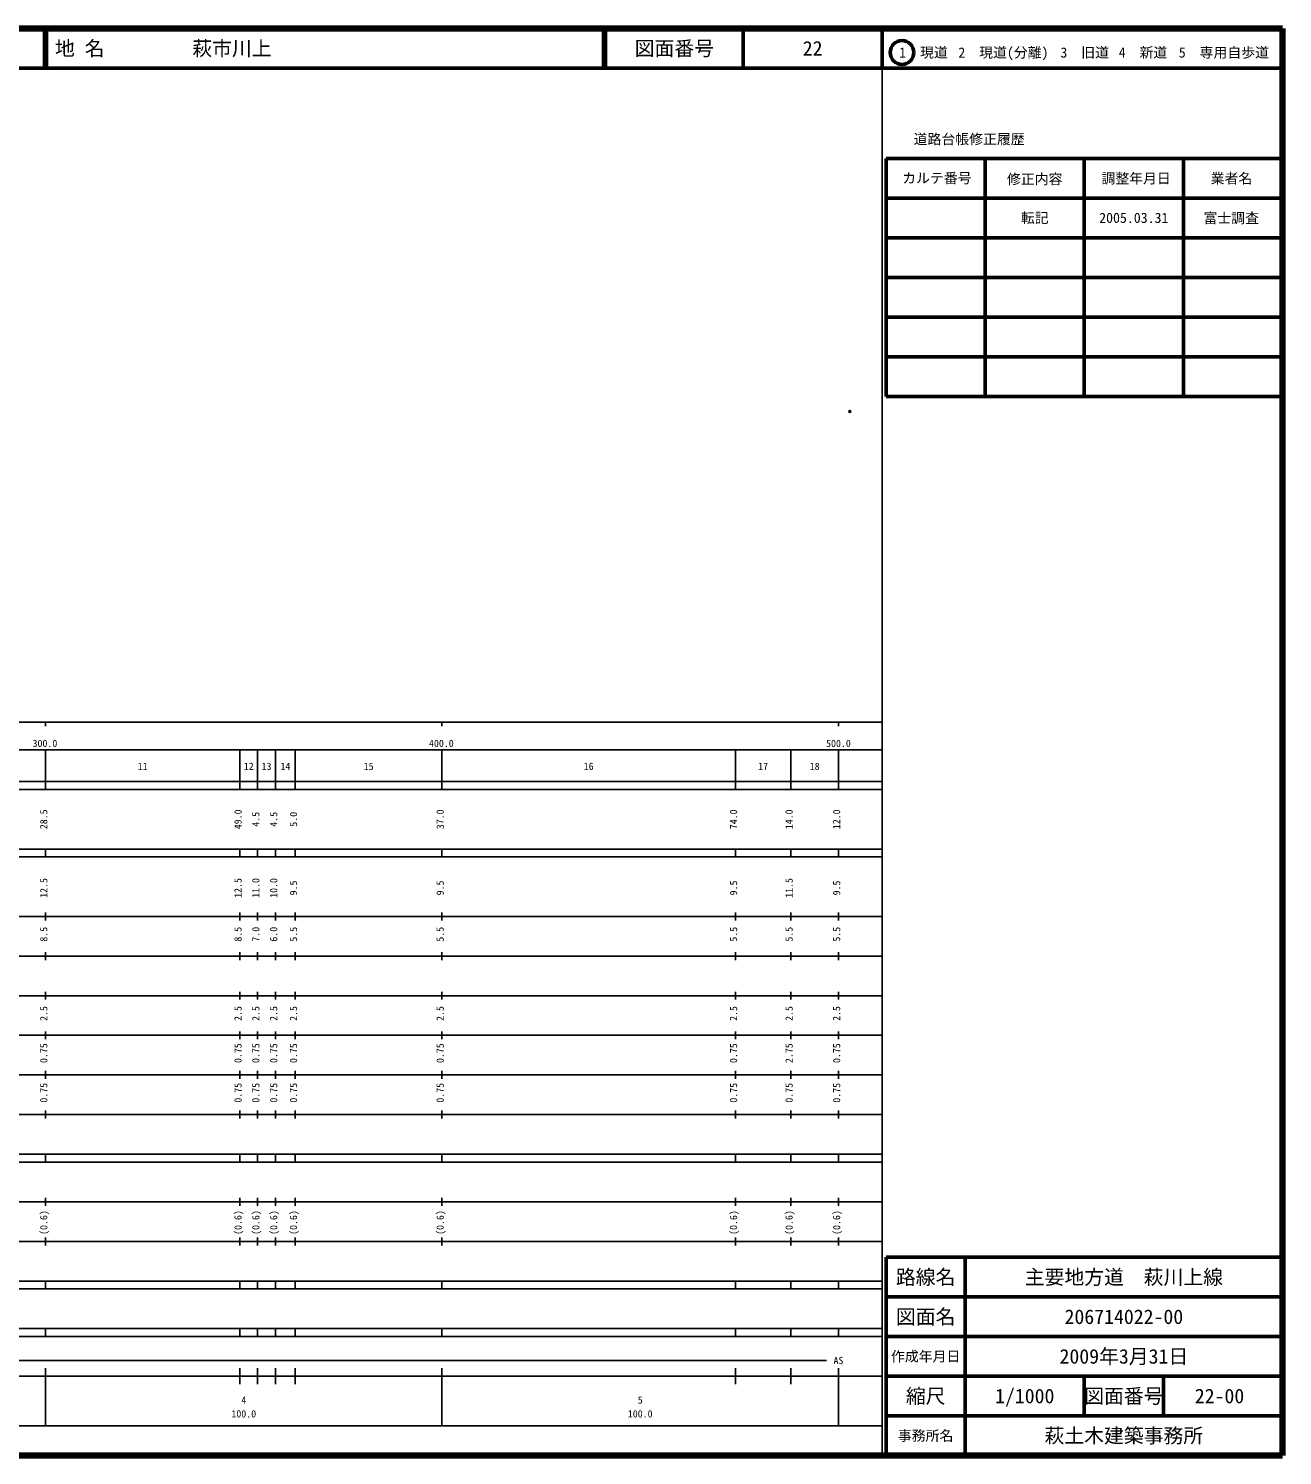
# Model space of a CAD drawing. Units: millimetres on the paper. Extents: x 40 to 680, y 20 to 380.
# Drawn here: x 363.7 to 680, y 20 to 380 of the extents above; entities that cross this region are included whole.
import ezdxf
from ezdxf.enums import TextEntityAlignment as Align

# ---------------------------------------------------------------- set-up
doc = ezdxf.new("R2010")
doc.units = ezdxf.units.MM
doc.header["$PDMODE"] = 32
doc.header["$PDSIZE"] = 0.5
doc.layers.add('M-OTRS', color=6, linetype='Continuous')
doc.layers.add('M-TTL-TXT', color=7, linetype='Continuous')
for name, color, linetype, lineweight in [('M-TTL', 2, 'Continuous', 140), ('M-TTL-BAND', 7, 'Continuous', 25), ('M-TTL-FRAM', 2, 'Continuous', 50), ('M-TTL-LINE', 7, 'Continuous', 50)]:
    doc.layers.add(name, color=color, linetype=linetype, lineweight=lineweight)
doc.styles.add('ＭＳ ゴシック', font='')
doc.styles.get('ＭＳ ゴシック').set_extended_font_data('MS Gothic')

msp = doc.modelspace()

# ---------------------------------------------------------------- linework, layer by layer
at = {"layer": 'M-OTRS'}
msp.add_point((570.901, 283.389), dxfattribs=at)
at = {"layer": 'M-TTL'}
for p, q in [((680, 380), (40, 380)), ((680, 20), (680, 380)), ((40, 20), (680, 20))]:
    msp.add_line(p, q, dxfattribs=at)
at = {"layer": 'M-TTL-BAND'}
for p, q in [((579, 20), (579, 370)), ((40, 205), (579, 205)), ((368, 205), (368, 204)), ((468, 205), (468, 204)), ((568, 205), (568, 204)), ((68, 198), (579, 198)), ((368, 188), (368, 198)), ((417, 188), (417, 198)), ((421.5, 188), (421.5, 198)), ((426, 188), (426, 198)), ((431, 188), (431, 198)), ((468, 188), (468, 198)), ((542, 188), (542, 198)), ((556, 188), (556, 198)), ((568, 188), (568, 198)), ((40, 190), (579, 190)), ((40, 188), (579, 188)), ((40, 173), (579, 173)), ((368, 171), (368, 173)), ((417, 171), (417, 173)), ((421.5, 171), (421.5, 173)), ((426, 171), (426, 173)), ((431, 171), (431, 173)), ((468, 171), (468, 173)), ((542, 171), (542, 173)), ((556, 171), (556, 173)), ((568, 171), (568, 173)), ((40, 171), (579, 171)), ((40, 156), (579, 156)), ((368, 155), (368, 157)), ((417, 155), (417, 157)), ((421.5, 155), (421.5, 157)), ((426, 155), (426, 157)), ((431, 155), (431, 157)), ((468, 155), (468, 157)), ((542, 155), (542, 157)), ((556, 155), (556, 157)), ((568, 155), (568, 157)), ((46, 146), (579, 146)), ((368, 145), (368, 147)), ((417, 145), (417, 147)), ((421.5, 145), (421.5, 147)), ((426, 145), (426, 147)), ((431, 145), (431, 147)), ((468, 145), (468, 147)), ((542, 145), (542, 147)), ((556, 145), (556, 147)), ((568, 145), (568, 147)), ((368, 135), (368, 137)), ((417, 135), (417, 137)), ((421.5, 135), (421.5, 137)), ((426, 135), (426, 137)), ((431, 135), (431, 137)), ((468, 135), (468, 137)), ((542, 135), (542, 137)), ((556, 135), (556, 137)), ((568, 135), (568, 137)), ((52, 136), (579, 136)), ((46, 126), (579, 126)), ((368, 125), (368, 127)), ((417, 125), (417, 127)), ((421.5, 125), (421.5, 127)), ((426, 125), (426, 127)), ((431, 125), (431, 127)), ((468, 125), (468, 127)), ((542, 125), (542, 127)), ((556, 125), (556, 127)), ((568, 125), (568, 127)), ((52, 116), (579, 116)), ((368, 115), (368, 117)), ((417, 115), (417, 117)), ((421.5, 115), (421.5, 117)), ((426, 115), (426, 117)), ((431, 115), (431, 117)), ((468, 115), (468, 117)), ((542, 115), (542, 117)), ((556, 115), (556, 117)), ((568, 115), (568, 117)), ((46, 106), (579, 106)), ((368, 105), (368, 107)), ((417, 105), (417, 107)), ((421.5, 105), (421.5, 107)), ((426, 105), (426, 107)), ((431, 105), (431, 107)), ((468, 105), (468, 107)), ((542, 105), (542, 107)), ((556, 105), (556, 107)), ((568, 105), (568, 107)), ((40, 96), (579, 96)), ((40, 94), (579, 94)), ((368, 94), (368, 96)), ((417, 94), (417, 96)), ((421.5, 94), (421.5, 96)), ((426, 94), (426, 96)), ((431, 94), (431, 96)), ((468, 94), (468, 96)), ((542, 94), (542, 96)), ((556, 94), (556, 96)), ((568, 94), (568, 96)), ((49, 84), (579, 84)), ((368, 83), (368, 85)), ((417, 83), (417, 85)), ((421.5, 83), (421.5, 85)), ((426, 83), (426, 85)), ((431, 83), (431, 85)), ((468, 83), (468, 85)), ((542, 83), (542, 85)), ((556, 83), (556, 85)), ((568, 83), (568, 85)), ((40, 74), (579, 74)), ((368, 73), (368, 75)), ((417, 73), (417, 75)), ((421.5, 73), (421.5, 75)), ((426, 73), (426, 75)), ((431, 73), (431, 75)), ((468, 73), (468, 75)), ((542, 73), (542, 75)), ((556, 73), (556, 75)), ((568, 73), (568, 75)), ((40, 64), (579, 64)), ((40, 62), (579, 62)), ((368, 62), (368, 64)), ((417, 62), (417, 64)), ((421.5, 62), (421.5, 64)), ((426, 62), (426, 64)), ((431, 62), (431, 64)), ((468, 62), (468, 64)), ((542, 62), (542, 64)), ((556, 62), (556, 64)), ((568, 62), (568, 64)), ((40, 52), (579, 52)), ((368, 50), (368, 52)), ((417, 50), (417, 52)), ((421.5, 50), (421.5, 52)), ((426, 50), (426, 52)), ((431, 50), (431, 52)), ((468, 50), (468, 52)), ((542, 50), (542, 52)), ((556, 50), (556, 52)), ((568, 50), (568, 52)), ((40, 50), (579, 50)), ((71, 44), (565, 44)), ((40, 40), (579, 40)), ((368, 27.5), (368, 42)), ((417, 38), (417, 42)), ((421.5, 38), (421.5, 42)), ((426, 38), (426, 42)), ((431, 38), (431, 42)), ((468, 27.5), (468, 42)), ((542, 38), (542, 42)), ((556, 38), (556, 42)), ((568, 27.5), (568, 42)), ((68, 27.5), (579, 27.5))]:
    msp.add_line(p, q, dxfattribs=at)
at = {"layer": 'M-TTL-FRAM'}
for p, q in [((580, 347.197), (580, 287.197)), ((580, 347.197), (680, 347.197)), ((580, 287.197), (680, 287.197)), ((680, 70), (580, 70)), ((580, 70), (580, 20))]:
    msp.add_line(p, q, dxfattribs=at)
at = {"layer": 'M-TTL-LINE'}
for p, q in [((367.75, 380), (367.75, 370)), ((368.25, 380), (368.25, 370)), ((508.747, 380), (508.747, 370)), ((509.247, 380), (509.247, 370)), ((543.997, 380), (543.997, 370)), ((579, 380), (579, 370)), ((40, 370), (680, 370)), ((605, 347.197), (605, 287.197)), ((630, 347.197), (630, 287.197)), ((655, 347.197), (655, 287.197)), ((580, 337.197), (680, 337.197)), ((580, 327.197), (680, 327.197)), ((580, 317.197), (680, 317.197)), ((580, 307.197), (680, 307.197)), ((580, 297.197), (680, 297.197)), ((600, 70), (600, 20)), ((680, 60), (580, 60)), ((680, 50), (580, 50)), ((680, 40), (580, 40)), ((630, 40), (630, 30)), ((650, 40), (650, 30)), ((680, 30), (580, 30))]:
    msp.add_line(p, q, dxfattribs=at)
msp.add_circle((584.031, 373.958), 3, dxfattribs=at)

# ---------------------------------------------------------------- texts
at = {"layer": 'M-TTL-BAND', "style": 'ＭＳ ゴシック'}
for s, p in [('300.0', (367.844, 198.195)), ('400.0', (467.844, 198.195)), ('500.0', (568, 198.195)), ('11', (392.5, 192.405)), ('12', (419.25, 192.405)), ('13', (423.75, 192.405)), ('14', (428.5, 192.405)), ('15', (449.5, 192.405)), ('16', (505, 192.405)), ('17', (549, 192.405)), ('18', (562, 192.405)), ('AS', (568, 42.5)), ('4', (418, 32.523)), ('5', (518, 32.523)), ('100.0', (418, 29.033)), ('100.0', (518, 29.033))]:
    msp.add_text(s, height=1.833, dxfattribs=at).set_placement(p, align=Align.BOTTOM_CENTER)
for s, p in [('28.5', (369, 180.5)), ('49.0', (418, 180.5)), ('4.5', (422.5, 180.5)), ('4.5', (427, 180.5)), ('5.0', (432, 180.5)), ('37.0', (469, 180.5)), ('74.0', (543, 180.5)), ('14.0', (557, 180.5)), ('12.0', (569, 180.5)), ('12.5', (369, 163.174)), ('12.5', (418, 163.174)), ('11.0', (422.5, 163.174)), ('10.0', (427, 163.174)), ('9.5', (432, 163.174)), ('9.5', (469, 163.174)), ('9.5', (543, 163.174)), ('11.5', (557, 163.174)), ('9.5', (569, 163.174)), ('8.5', (369, 151.5)), ('8.5', (418, 151.5)), ('7.0', (422.5, 151.5)), ('6.0', (427, 151.5)), ('5.5', (432, 151.5)), ('5.5', (469, 151.5)), ('5.5', (543, 151.5)), ('5.5', (557, 151.5)), ('5.5', (569, 151.5)), ('2.5', (369, 131.5)), ('2.5', (418, 131.5)), ('2.5', (422.5, 131.5)), ('2.5', (427, 131.5)), ('2.5', (432, 131.5)), ('2.5', (469, 131.5)), ('2.5', (543, 131.5)), ('2.5', (557, 131.5)), ('2.5', (569, 131.5)), ('0.75', (369, 121.5)), ('0.75', (418, 121.5)), ('0.75', (422.5, 121.5)), ('0.75', (427, 121.5)), ('0.75', (432, 121.5)), ('0.75', (469, 121.5)), ('0.75', (543, 121.5)), ('2.75', (557, 121.5)), ('0.75', (569, 121.5)), ('0.75', (369, 111.5)), ('0.75', (418, 111.5)), ('0.75', (422.5, 111.5)), ('0.75', (427, 111.5)), ('0.75', (432, 111.5)), ('0.75', (469, 111.5)), ('0.75', (543, 111.5)), ('0.75', (557, 111.5)), ('0.75', (569, 111.5)), ('(0.6)', (369, 78.764)), ('(0.6)', (418, 78.764)), ('(0.6)', (422.5, 78.764)), ('(0.6)', (427, 78.764)), ('(0.6)', (432, 78.764)), ('(0.6)', (469, 78.764)), ('(0.6)', (543, 78.764)), ('(0.6)', (557, 78.764)), ('(0.6)', (569, 78.764))]:
    msp.add_text(s, height=1.833, rotation=90, dxfattribs=at).set_placement(p, align=Align.BOTTOM_CENTER)
at = {"layer": 'M-TTL-TXT', "style": 'ＭＳ ゴシック'}
for s, p in [('地 名', (370.38, 375)), ('萩市川上', (405.024, 375))]:
    msp.add_text(s, height=3.666, dxfattribs=at).set_placement(p, align=Align.MIDDLE_LEFT)
for s, height, p in [('図面番号', 3.666, (526.622, 375)), ('22', 3.666, (561.497, 375)), ('1\u3000現道', 2.566, (589.448, 373.958)), ('2\u3000現道(分離)', 2.566, (609.619, 373.958)), ('3\u3000旧道', 2.566, (630.121, 373.958)), ('4\u3000新道', 2.566, (644.824, 373.958)), ('5\u3000専用自歩道', 2.566, (665.228, 373.958)), ('道路台帳修正履歴', 2.566, (600.968, 352.113)), ('カルテ番号', 2.566, (592.839, 342.277)), ('修正内容', 2.566, (617.509, 342.023)), ('調整年月日', 2.566, (643.089, 342.197)), ('業者名', 2.566, (667.134, 342.197)), ('転記', 2.566, (617.5, 332.245)), ('2005.03.31', 2.566, (642.5, 332.245)), ('富士調査', 2.566, (667.077, 332.189)), ('路線名', 3.666, (590, 65)), ('路線名', 3.666, (590, 65)), ('主要地方道\u3000萩川上線', 3.666, (640, 65)), ('図面名', 3.666, (590, 55)), ('図面名', 3.666, (590, 55)), ('206714022-00', 3.666, (640, 55)), ('2009年3月31日', 3.666, (640, 45)), ('作成年月日', 2.566, (590, 45)), ('作成年月日', 2.566, (590, 45)), ('縮尺', 3.666, (590, 35)), ('縮尺', 3.666, (590, 35)), ('1/1000', 3.666, (615, 35)), ('図面番号', 3.666, (640, 35)), ('図面番号', 3.666, (640, 35)), ('22-00', 3.666, (664.125, 35)), ('事務所名', 2.566, (590, 25)), ('事務所名', 2.566, (590, 25)), ('萩土木建築事務所', 3.666, (640, 25))]:
    msp.add_text(s, height=height, dxfattribs=at).set_placement(p, align=Align.MIDDLE_CENTER)

doc.saveas('drawing.dxf')
